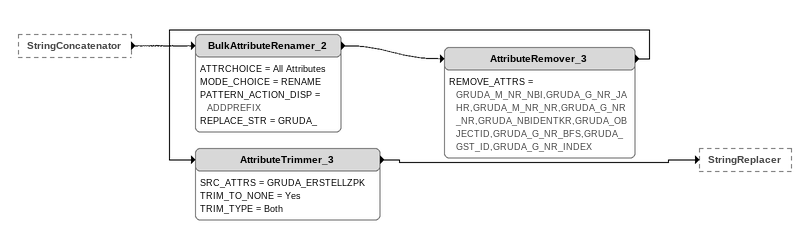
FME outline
StringConcatenator [outside]
    -> BulkAttributeRenamer_2
BulkAttributeRenamer_2
    ATTRCHOICE = All Attributes
    MODE_CHOICE = RENAME
    PATTERN_ACTION_DISP = ADDPREFIX
    REPLACE_STR = GRUDA_
    -> AttributeRemover_3
AttributeRemover_3
    REMOVE_ATTRS = GRUDA_M_NR_NBI,GRUDA_G_NR_JAHR,GRUDA_M_NR_NR,GRUDA_G_NR_NR,GRUDA_NBIDENTKR,GRUDA_OBJECTID,GRUDA_G_NR_BFS,GRUDA_GST_ID,GRUDA_G_NR_INDEX
    -> AttributeTrimmer_3
AttributeTrimmer_3
    SRC_ATTRS = GRUDA_ERSTELLZPK
    TRIM_TO_NONE = Yes
    TRIM_TYPE = Both
    -> StringReplacer
